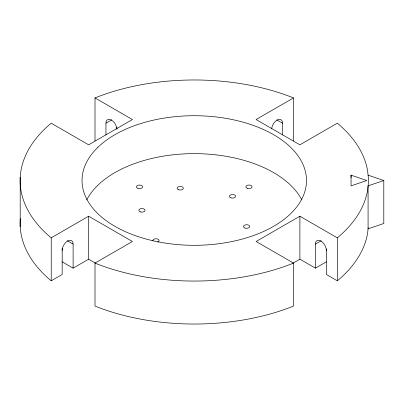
<?xml version="1.0" encoding="UTF-8"?>
<svg xmlns="http://www.w3.org/2000/svg" width="404" height="404" viewBox="0 0 404 404"><rect width="100%" height="100%" fill="white"/><g stroke="black" fill="none" stroke-linecap="round" stroke-linejoin="round"><path stroke-width="0.61" d="M368.201 227.745L367.635 232.946A174.144 100.54 0 0 1 338.294 279.997L337.3 280.79L326.351 274.473L326.351 248.899M337.3 280.79L337.3 237.82L338.294 237.027A174.144 100.54 0 0 0 367.635 189.976L368.322 183.674L368.322 177.356L367.635 171.054A174.144 100.54 0 0 0 338.294 124.003L337.3 123.21L299.889 144.809L256.106 119.528L293.516 97.93L293.516 140.905M105.949 134.911L105.949 123.21L111.686 119.897M62.171 248.283L62.171 274.473L51.222 280.79L51.222 237.82L88.633 216.221L132.416 241.496L95.006 263.095L95.006 306.07L96.374 306.641A174.144 100.54 0 0 0 292.142 306.641L293.516 306.07L293.516 263.095L256.106 241.496L299.889 216.221L337.3 237.82M62.171 261.832L73.114 268.15L88.633 259.191L95.662 263.246M326.351 261.832L315.408 268.15L315.408 244.137L321.14 240.829M292.86 263.246L299.889 259.191L315.408 268.15M95.006 140.905L95.006 97.93L96.374 97.359A174.144 100.54 0 0 1 292.142 97.359L293.516 97.93M293.516 263.095L292.142 263.671A174.144 100.54 0 0 1 96.374 263.671L95.006 263.095M383.8 180.512L368.079 185.875L368.079 228.851L383.8 223.488L383.8 180.512L368.079 175.149M351.051 175.149L366.771 180.512L351.051 185.875L351.051 175.149L351.051 177.644M276.836 119.897L282.568 123.21L282.568 134.911M95.006 97.93L132.416 119.528L88.633 144.809L51.222 123.21L50.227 124.003A174.144 100.54 0 0 0 50.227 237.027L51.222 237.82M67.382 240.829L73.114 244.137L73.114 268.15M51.222 280.79L50.227 279.997A174.144 100.54 0 0 1 20.321 218.609M299.889 216.221L299.889 259.191M116.897 127.356L116.897 129.204M88.633 216.221L88.633 259.191M20.2 177.356L20.2 226.644M271.645 128.967A7.742 4.469 -60 0 1 277.336 119.917A7.742 4.469 -60 0 1 282.568 123.21M86.739 199.864A112.226 64.792 0 0 1 194.258 153.636A112.226 64.792 0 0 1 301.783 199.864M152.929 240.941A3.096 1.788 0 0 1 154.904 238.865A3.096 1.788 0 0 1 158.706 239.739A3.096 1.788 0 0 1 157.691 242.026M315.408 244.137A7.742 4.469 60 0 1 320.877 240.976A7.742 4.469 60 0 1 326.351 250.455M62.171 250.455A7.742 4.469 -60 0 1 67.64 240.976A7.742 4.469 -60 0 1 73.114 244.137M105.949 123.21A7.742 4.469 60 0 1 111.186 119.917A7.742 4.469 60 0 1 116.877 128.967M97.662 147.531L94.263 151.096A112.226 64.792 0 0 0 94.263 209.928L97.662 213.494A112.226 64.792 0 0 0 137.133 236.284L143.309 238.244A112.226 64.792 0 0 0 245.213 238.244L251.389 236.284A112.226 64.792 0 0 0 290.86 213.494L294.253 209.928A112.226 64.792 0 0 0 294.253 151.096L290.86 147.531A112.226 64.792 0 0 0 251.389 124.745L245.213 122.781A112.226 64.792 0 0 0 143.309 122.781L137.133 124.745A112.226 64.792 0 0 0 97.662 147.531M137.9 188.355A3.096 1.788 0 0 0 142.627 186.89A3.096 1.788 0 0 0 138.067 185.259A3.096 1.788 0 0 0 137.9 188.355M247.359 188.355A3.096 1.788 0 0 0 252.086 186.89A3.096 1.788 0 0 0 247.526 185.259A3.096 1.788 0 0 0 247.359 188.355M140.35 211.873A3.096 1.788 0 0 0 145.021 210.353A3.096 1.788 0 0 0 140.41 208.777A3.096 1.788 0 0 0 140.35 211.873M245.016 228.063A3.096 1.788 0 0 0 249.687 226.543A3.096 1.788 0 0 0 245.071 224.967A3.096 1.788 0 0 0 245.016 228.063M230.936 197.834A3.096 1.788 0 0 0 235.663 196.369A3.096 1.788 0 0 0 231.108 194.738A3.096 1.788 0 0 0 230.936 197.834M178.553 189.718A3.096 1.788 0 0 0 183.33 188.309A3.096 1.788 0 0 0 178.831 186.623A3.096 1.788 0 0 0 178.553 189.718"/></g></svg>
